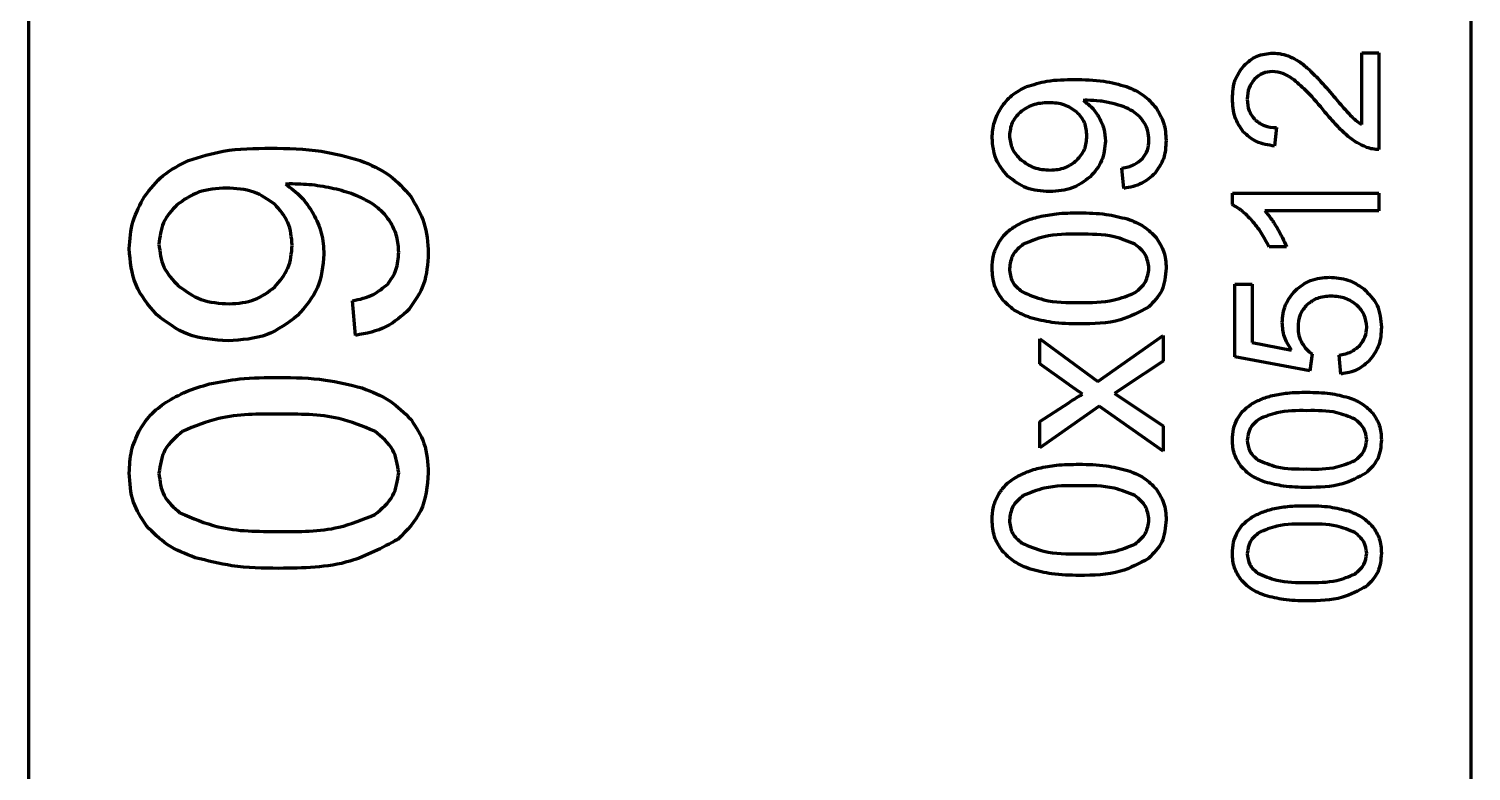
# Model space of a CAD drawing. Header units: millimetres. Extents: x 0 to 1189, y 0 to 841.
# Drawn here: x 372.85 to 402.85, y 281.02 to 296.45 of the extents above; entities that cross this region are included whole.
import ezdxf

# ---------------------------------------------------------------- set-up
doc = ezdxf.new("R2010")
doc.units = ezdxf.units.MM
doc.header["$LTSCALE"] = 0.75
doc.layers.add('Visible', color=7, linetype='Continuous', lineweight=70)

msp = doc.modelspace()

# ---------------------------------------------------------------- linework, layer by layer
at = {"layer": 'Visible', "extrusion": (-1e-16, -1, 0)}
for p, q in [((372.852, 123.899), (372.852, 673.232)), ((402.852, 123.899), (402.852, 673.232)), ((400.576, 294.464), (400.576, 295.953)), ((400.576, 295.953), (400.935, 295.953)), ((400.935, 295.953), (400.935, 293.946)), ((398.804, 294.399), (398.764, 294.016)), ((395.628, 293.135), (395.589, 293.553)), ((397.886, 292.798), (397.886, 293.039)), ((397.886, 293.039), (400.935, 293.039)), ((400.935, 293.039), (400.935, 292.666)), ((400.935, 292.666), (398.559, 292.666)), ((399.009, 291.92), (398.648, 291.92)), ((397.94, 289.636), (397.94, 291.146)), ((397.94, 291.146), (398.296, 291.146)), ((398.296, 291.146), (398.296, 289.934)), ((379.648, 290.078), (379.581, 290.797)), ((393.88, 289.487), (393.88, 290.007)), ((393.88, 290.007), (395.089, 289.119)), ((395.089, 289.119), (396.447, 290.074)), ((396.447, 290.074), (396.447, 289.54)), ((398.296, 289.934), (399.112, 289.77)), ((396.447, 289.54), (395.65, 289.013)), ((399.499, 289.342), (397.94, 289.636)), ((399.545, 289.692), (399.499, 289.342)), ((400.139, 289.275), (400.106, 289.667)), ((394.487, 289.054), (393.88, 289.487)), ((395.65, 289.013), (395.434, 288.873)), ((393.88, 288.285), (394.482, 288.679)), ((395.113, 288.609), (393.88, 287.741)), ((396.447, 287.671), (395.113, 288.609)), ((395.434, 288.873), (396.447, 288.198)), ((393.88, 287.741), (393.88, 288.285)), ((396.447, 288.198), (396.447, 287.671))]:
    msp.add_line(p, q, dxfattribs=at)
at = {"layer": 'Visible'}
for points, knots in [([(398.128, 295.694), (398.214, 295.768), (398.387, 295.917), (398.615, 295.938), (398.729, 295.948)], [0, 0, 0, 0, 0.03318338, 0.06672385, 0.06672385, 0.06672385, 0.06672385]), ([(398.729, 295.948), (398.79, 295.945), (398.913, 295.939), (399.029, 295.896), (399.087, 295.874)], [0, 0, 0, 0, 0.01816613, 0.03678527, 0.03678527, 0.03678527, 0.03678527]), ([(399.087, 295.874), (399.149, 295.843), (399.283, 295.776), (399.397, 295.679), (399.458, 295.626)], [0, 0, 0, 0, 0.02061183, 0.04471862, 0.04471862, 0.04471862, 0.04471862]), ([(397.886, 295.002), (397.893, 295.137), (397.907, 295.392), (398.058, 295.597), (398.128, 295.694)], [0, 0, 0, 0, 0.03960956, 0.07471129, 0.07471129, 0.07471129, 0.07471129]), ([(398.721, 295.565), (398.65, 295.559), (398.508, 295.546), (398.401, 295.453), (398.347, 295.407)], [0, 0, 0, 0, 0.0208066, 0.04151268, 0.04151268, 0.04151268, 0.04151268]), ([(399.169, 295.391), (399.095, 295.442), (398.958, 295.535), (398.795, 295.556), (398.721, 295.565)], [0, 0, 0, 0, 0.02650131, 0.04870379, 0.04870379, 0.04870379, 0.04870379]), ([(399.458, 295.626), (399.536, 295.551), (399.724, 295.368), (399.893, 295.169), (399.992, 295.052)], [0, 0, 0, 0, 0.03260307, 0.07851532, 0.07851532, 0.07851532, 0.07851532]), ([(393.075, 294.816), (393.145, 294.907), (393.289, 295.092), (393.498, 295.197), (393.606, 295.251)], [0, 0, 0, 0, 0.03383398, 0.06940152, 0.06940152, 0.06940152, 0.06940152]), ([(393.606, 295.251), (393.745, 295.295), (394.069, 295.395), (394.409, 295.398), (394.603, 295.4)], [0, 0, 0, 0, 0.0436053, 0.1012922, 0.1012922, 0.1012922, 0.1012922]), ([(394.603, 295.4), (394.808, 295.397), (395.175, 295.392), (395.528, 295.296), (395.685, 295.253)], [0, 0, 0, 0, 0.0611233, 0.1095744, 0.1095744, 0.1095744, 0.1095744]), ([(395.685, 295.253), (395.809, 295.2), (396.046, 295.099), (396.216, 294.906), (396.297, 294.814)], [0, 0, 0, 0, 0.03991162, 0.07623794, 0.07623794, 0.07623794, 0.07623794]), ([(398.347, 295.407), (398.302, 295.348), (398.21, 295.227), (398.2, 295.073), (398.195, 294.994)], [0, 0, 0, 0, 0.0215282, 0.04490679, 0.04490679, 0.04490679, 0.04490679]), ([(399.812, 294.722), (399.695, 294.865), (399.498, 295.105), (399.264, 295.309), (399.169, 295.391)], [0, 0, 0, 0, 0.05516422, 0.09293464, 0.09293464, 0.09293464, 0.09293464]), ([(394.064, 294.917), (393.948, 294.911), (393.73, 294.899), (393.552, 294.775), (393.469, 294.717)], [0, 0, 0, 0, 0.03397138, 0.06385241, 0.06385241, 0.06385241, 0.06385241]), ([(394.65, 294.722), (394.569, 294.779), (394.393, 294.901), (394.179, 294.911), (394.064, 294.917)], [0, 0, 0, 0, 0.02915013, 0.06289463, 0.06289463, 0.06289463, 0.06289463]), ([(394.866, 294.967), (394.854, 294.967), (394.825, 294.967), (394.796, 294.966), (394.779, 294.965)], [0, 0, 0, 0, 0.003626791, 0.008706789, 0.008706789, 0.008706789, 0.008706789]), ([(394.779, 294.965), (394.846, 294.917), (394.98, 294.819), (395.071, 294.679), (395.117, 294.608)], [0, 0, 0, 0, 0.02434927, 0.0494621, 0.0494621, 0.0494621, 0.0494621]), ([(395.398, 294.902), (395.311, 294.921), (395.135, 294.959), (394.956, 294.965), (394.866, 294.967)], [0, 0, 0, 0, 0.02680179, 0.05368579, 0.05368579, 0.05368579, 0.05368579]), ([(395.813, 294.74), (395.754, 294.772), (395.622, 294.842), (395.478, 294.881), (395.398, 294.902)], [0, 0, 0, 0, 0.02010969, 0.04464457, 0.04464457, 0.04464457, 0.04464457]), ([(398.111, 294.312), (398.045, 294.409), (397.905, 294.617), (397.893, 294.868), (397.886, 295.002)], [0, 0, 0, 0, 0.0344819, 0.07377026, 0.07377026, 0.07377026, 0.07377026]), ([(398.195, 294.994), (398.2, 294.91), (398.21, 294.749), (398.309, 294.623), (398.356, 294.563)], [0, 0, 0, 0, 0.02456604, 0.04697127, 0.04697127, 0.04697127, 0.04697127]), ([(399.992, 295.052), (400.07, 294.959), (400.193, 294.811), (400.325, 294.672), (400.374, 294.621)], [0, 0, 0, 0, 0.03629636, 0.05759698, 0.05759698, 0.05759698, 0.05759698]), ([(392.889, 294.184), (392.896, 294.297), (392.912, 294.521), (393.021, 294.718), (393.075, 294.816)], [0, 0, 0, 0, 0.0334154, 0.06662124, 0.06662124, 0.06662124, 0.06662124]), ([(393.469, 294.717), (393.405, 294.648), (393.279, 294.512), (393.259, 294.328), (393.249, 294.237)], [0, 0, 0, 0, 0.02747506, 0.05406849, 0.05406849, 0.05406849, 0.05406849]), ([(394.861, 294.225), (394.853, 294.321), (394.837, 294.51), (394.712, 294.652), (394.65, 294.722)], [0, 0, 0, 0, 0.02803281, 0.05527872, 0.05527872, 0.05527872, 0.05527872]), ([(395.117, 294.608), (395.154, 294.531), (395.23, 294.377), (395.241, 294.205), (395.246, 294.119)], [0, 0, 0, 0, 0.02546081, 0.05107979, 0.05107979, 0.05107979, 0.05107979]), ([(396.058, 294.492), (396.025, 294.541), (395.958, 294.638), (395.861, 294.706), (395.813, 294.74)], [0, 0, 0, 0, 0.01743952, 0.03511366, 0.03511366, 0.03511366, 0.03511366]), ([(396.297, 294.814), (396.359, 294.711), (396.484, 294.501), (396.5, 294.256), (396.508, 294.131)], [0, 0, 0, 0, 0.03535347, 0.07238429, 0.07238429, 0.07238429, 0.07238429]), ([(400.272, 294.235), (400.199, 294.302), (400.035, 294.454), (399.892, 294.627), (399.812, 294.722)], [0, 0, 0, 0, 0.02975276, 0.06709219, 0.06709219, 0.06709219, 0.06709219]), ([(400.374, 294.621), (400.407, 294.591), (400.471, 294.533), (400.542, 294.486), (400.576, 294.464)], [0, 0, 0, 0, 0.01330724, 0.0256381, 0.0256381, 0.0256381, 0.0256381]), ([(396.15, 294.141), (396.147, 294.204), (396.14, 294.328), (396.085, 294.439), (396.058, 294.492)], [0, 0, 0, 0, 0.01896599, 0.03670696, 0.03670696, 0.03670696, 0.03670696]), ([(398.764, 294.016), (398.633, 294.035), (398.385, 294.071), (398.198, 294.235), (398.111, 294.312)], [0, 0, 0, 0, 0.03891672, 0.0731225, 0.0731225, 0.0731225, 0.0731225]), ([(398.356, 294.563), (398.418, 294.516), (398.549, 294.415), (398.715, 294.405), (398.804, 294.399)], [0, 0, 0, 0, 0.02278253, 0.04859981, 0.04859981, 0.04859981, 0.04859981]), ([(393.218, 293.388), (393.122, 293.501), (392.927, 293.731), (392.902, 294.032), (392.889, 294.184)], [0, 0, 0, 0, 0.04347835, 0.08808979, 0.08808979, 0.08808979, 0.08808979]), ([(393.249, 294.237), (393.26, 294.143), (393.282, 293.948), (393.417, 293.805), (393.486, 293.732)], [0, 0, 0, 0, 0.02777548, 0.05714885, 0.05714885, 0.05714885, 0.05714885]), ([(394.65, 293.721), (394.712, 293.793), (394.836, 293.939), (394.853, 294.129), (394.861, 294.225)], [0, 0, 0, 0, 0.02778911, 0.05588127, 0.05588127, 0.05588127, 0.05588127]), ([(395.246, 294.119), (395.233, 293.978), (395.206, 293.695), (395.02, 293.481), (394.927, 293.374)], [0, 0, 0, 0, 0.04139042, 0.08284286, 0.08284286, 0.08284286, 0.08284286]), ([(396.017, 293.756), (396.056, 293.811), (396.137, 293.926), (396.146, 294.067), (396.15, 294.141)], [0, 0, 0, 0, 0.01979872, 0.04139072, 0.04139072, 0.04139072, 0.04139072]), ([(396.508, 294.131), (396.5, 294.001), (396.485, 293.753), (396.344, 293.549), (396.277, 293.452)], [0, 0, 0, 0, 0.03821209, 0.07298797, 0.07298797, 0.07298797, 0.07298797]), ([(400.676, 293.989), (400.606, 294.02), (400.461, 294.084), (400.337, 294.183), (400.272, 294.235)], [0, 0, 0, 0, 0.02265839, 0.0474364, 0.0474364, 0.0474364, 0.0474364]), ([(375.26, 292.968), (375.38, 293.123), (375.627, 293.442), (375.988, 293.623), (376.172, 293.716)], [0, 0, 0, 0, 0.0581503, 0.1192802, 0.1192802, 0.1192802, 0.1192802]), ([(376.172, 293.716), (376.412, 293.79), (376.969, 293.963), (377.553, 293.968), (377.886, 293.972)], [0, 0, 0, 0, 0.0749443, 0.1740907, 0.1740907, 0.1740907, 0.1740907]), ([(377.886, 293.972), (378.238, 293.967), (378.869, 293.958), (379.477, 293.792), (379.745, 293.718)], [0, 0, 0, 0, 0.1050525, 0.1883252, 0.1883252, 0.1883252, 0.1883252]), ([(379.745, 293.718), (379.959, 293.628), (380.367, 293.455), (380.659, 293.122), (380.799, 292.964)], [0, 0, 0, 0, 0.068596, 0.1310299, 0.1310299, 0.1310299, 0.1310299]), ([(393.486, 293.732), (393.573, 293.669), (393.757, 293.538), (393.982, 293.524), (394.1, 293.517)], [0, 0, 0, 0, 0.03162406, 0.06625223, 0.06625223, 0.06625223, 0.06625223]), ([(394.1, 293.517), (394.206, 293.524), (394.41, 293.538), (394.572, 293.662), (394.65, 293.721)], [0, 0, 0, 0, 0.03109448, 0.05984338, 0.05984338, 0.05984338, 0.05984338]), ([(395.589, 293.553), (395.678, 293.572), (395.837, 293.605), (395.962, 293.71), (396.017, 293.756)], [0, 0, 0, 0, 0.02659439, 0.04801645, 0.04801645, 0.04801645, 0.04801645]), ([(400.935, 293.946), (400.89, 293.946), (400.802, 293.948), (400.718, 293.976), (400.676, 293.989)], [0, 0, 0, 0, 0.01323248, 0.0263837, 0.0263837, 0.0263837, 0.0263837]), ([(396.277, 293.452), (396.189, 293.372), (396.003, 293.205), (395.757, 293.159), (395.628, 293.135)], [0, 0, 0, 0, 0.0348733, 0.07348906, 0.07348906, 0.07348906, 0.07348906]), ([(376.96, 293.141), (376.761, 293.13), (376.387, 293.111), (376.081, 292.898), (375.937, 292.798)], [0, 0, 0, 0, 0.0583865, 0.109743, 0.109743, 0.109743, 0.109743]), ([(377.967, 292.806), (377.827, 292.904), (377.526, 293.114), (377.157, 293.131), (376.96, 293.141)], [0, 0, 0, 0, 0.0501003, 0.1080969, 0.1080969, 0.1080969, 0.1080969]), ([(378.339, 293.228), (378.318, 293.228), (378.268, 293.227), (378.218, 293.225), (378.189, 293.224)], [0, 0, 0, 0, 0.00623334, 0.01496436, 0.01496436, 0.01496436, 0.01496436]), ([(378.189, 293.224), (378.303, 293.141), (378.535, 292.973), (378.69, 292.733), (378.769, 292.611)], [0, 0, 0, 0, 0.04184896, 0.08501038, 0.08501038, 0.08501038, 0.08501038]), ([(379.253, 293.116), (379.103, 293.148), (378.801, 293.214), (378.493, 293.223), (378.339, 293.228)], [0, 0, 0, 0, 0.0460642, 0.09226963, 0.09226963, 0.09226963, 0.09226963]), ([(379.966, 292.837), (379.864, 292.892), (379.638, 293.013), (379.389, 293.079), (379.253, 293.116)], [0, 0, 0, 0, 0.03456246, 0.07673055, 0.07673055, 0.07673055, 0.07673055]), ([(394.085, 293.07), (393.917, 293.08), (393.596, 293.101), (393.34, 293.295), (393.218, 293.388)], [0, 0, 0, 0, 0.04929736, 0.09427351, 0.09427351, 0.09427351, 0.09427351]), ([(394.927, 293.374), (394.808, 293.285), (394.559, 293.099), (394.248, 293.08), (394.085, 293.07)], [0, 0, 0, 0, 0.04347446, 0.09122713, 0.09122713, 0.09122713, 0.09122713]), ([(374.94, 291.882), (374.953, 292.075), (374.98, 292.461), (375.167, 292.8), (375.26, 292.968)], [0, 0, 0, 0, 0.057431, 0.1145018, 0.1145018, 0.1145018, 0.1145018]), ([(378.331, 291.952), (378.316, 292.117), (378.288, 292.441), (378.073, 292.686), (377.967, 292.806)], [0, 0, 0, 0, 0.04817984, 0.09500733, 0.09500733, 0.09500733, 0.09500733]), ([(380.387, 292.411), (380.33, 292.494), (380.215, 292.661), (380.049, 292.778), (379.966, 292.837)], [0, 0, 0, 0, 0.02997316, 0.06034974, 0.06034974, 0.06034974, 0.06034974]), ([(380.799, 292.964), (380.904, 292.787), (381.12, 292.426), (381.147, 292.005), (381.16, 291.79)], [0, 0, 0, 0, 0.0607619, 0.1244067, 0.1244067, 0.1244067, 0.1244067]), ([(375.937, 292.798), (375.827, 292.679), (375.61, 292.446), (375.576, 292.129), (375.559, 291.973)], [0, 0, 0, 0, 0.04722131, 0.09292741, 0.09292741, 0.09292741, 0.09292741]), ([(378.769, 292.611), (378.834, 292.478), (378.964, 292.213), (378.982, 291.918), (378.991, 291.769)], [0, 0, 0, 0, 0.04375936, 0.08779071, 0.08779071, 0.08779071, 0.08779071]), ([(393.335, 292.327), (393.413, 292.372), (393.58, 292.467), (393.764, 292.52), (393.862, 292.547)], [0, 0, 0, 0, 0.02705955, 0.05729505, 0.05729505, 0.05729505, 0.05729505]), ([(393.862, 292.547), (393.983, 292.571), (394.26, 292.623), (394.541, 292.626), (394.7, 292.627)], [0, 0, 0, 0, 0.03696178, 0.08429648, 0.08429648, 0.08429648, 0.08429648]), ([(394.7, 292.627), (394.888, 292.625), (395.229, 292.62), (395.559, 292.536), (395.706, 292.499)], [0, 0, 0, 0, 0.0564493, 0.10181, 0.10181, 0.10181, 0.10181]), ([(398.292, 292.467), (398.226, 292.537), (398.106, 292.667), (397.955, 292.757), (397.886, 292.798)], [0, 0, 0, 0, 0.0287072, 0.05263205, 0.05263205, 0.05263205, 0.05263205]), ([(398.559, 292.666), (398.603, 292.615), (398.699, 292.505), (398.775, 292.38), (398.816, 292.313)], [0, 0, 0, 0, 0.02017344, 0.04373331, 0.04373331, 0.04373331, 0.04373331]), ([(380.545, 291.807), (380.54, 291.917), (380.529, 292.129), (380.433, 292.32), (380.387, 292.411)], [0, 0, 0, 0, 0.03259673, 0.06308818, 0.06308818, 0.06308818, 0.06308818]), ([(393.004, 291.972), (393.047, 292.041), (393.134, 292.181), (393.267, 292.278), (393.335, 292.327)], [0, 0, 0, 0, 0.02413348, 0.04898112, 0.04898112, 0.04898112, 0.04898112]), ([(395.706, 292.499), (395.825, 292.454), (396.049, 292.367), (396.219, 292.197), (396.299, 292.116)], [0, 0, 0, 0, 0.03753988, 0.07125827, 0.07125827, 0.07125827, 0.07125827]), ([(398.648, 291.92), (398.597, 292.02), (398.498, 292.215), (398.36, 292.384), (398.292, 292.467)], [0, 0, 0, 0, 0.03351356, 0.06543015, 0.06543015, 0.06543015, 0.06543015]), ([(398.816, 292.313), (398.855, 292.244), (398.928, 292.118), (398.983, 291.983), (399.009, 291.92)], [0, 0, 0, 0, 0.02358501, 0.04376026, 0.04376026, 0.04376026, 0.04376026]), ([(375.559, 291.973), (375.578, 291.811), (375.617, 291.476), (375.848, 291.231), (375.966, 291.105)], [0, 0, 0, 0, 0.04773762, 0.09822153, 0.09822153, 0.09822153, 0.09822153]), ([(377.967, 291.086), (378.073, 291.21), (378.286, 291.46), (378.316, 291.788), (378.331, 291.952)], [0, 0, 0, 0, 0.04776105, 0.09604298, 0.09604298, 0.09604298, 0.09604298]), ([(392.889, 291.472), (392.893, 291.562), (392.9, 291.736), (392.97, 291.896), (393.004, 291.972)], [0, 0, 0, 0, 0.02692746, 0.05173875, 0.05173875, 0.05173875, 0.05173875]), ([(393.537, 291.976), (393.453, 291.906), (393.292, 291.772), (393.263, 291.566), (393.249, 291.467)], [0, 0, 0, 0, 0.03148982, 0.06035275, 0.06035275, 0.06035275, 0.06035275]), ([(394.7, 292.18), (394.453, 292.183), (394.05, 292.187), (393.68, 292.035), (393.537, 291.976)], [0, 0, 0, 0, 0.0730065, 0.1190832, 0.1190832, 0.1190832, 0.1190832]), ([(395.86, 291.976), (395.716, 292.035), (395.347, 292.186), (394.945, 292.182), (394.7, 292.18)], [0, 0, 0, 0, 0.0461337, 0.1188387, 0.1188387, 0.1188387, 0.1188387]), ([(396.15, 291.472), (396.136, 291.569), (396.106, 291.774), (395.944, 291.906), (395.86, 291.976)], [0, 0, 0, 0, 0.02852723, 0.06005392, 0.06005392, 0.06005392, 0.06005392]), ([(396.299, 292.116), (396.36, 292.023), (396.487, 291.827), (396.501, 291.594), (396.508, 291.472)], [0, 0, 0, 0, 0.03284543, 0.06879529, 0.06879529, 0.06879529, 0.06879529]), ([(375.505, 290.513), (375.34, 290.708), (375.007, 291.104), (374.962, 291.62), (374.94, 291.882)], [0, 0, 0, 0, 0.0747261, 0.1513997, 0.1513997, 0.1513997, 0.1513997]), ([(378.991, 291.769), (378.968, 291.527), (378.922, 291.042), (378.603, 290.674), (378.443, 290.49)], [0, 0, 0, 0, 0.0711375, 0.1423818, 0.1423818, 0.1423818, 0.1423818]), ([(380.317, 291.146), (380.383, 291.241), (380.523, 291.439), (380.537, 291.681), (380.545, 291.807)], [0, 0, 0, 0, 0.03402801, 0.07113812, 0.07113812, 0.07113812, 0.07113812]), ([(381.16, 291.79), (381.147, 291.567), (381.122, 291.14), (380.879, 290.79), (380.763, 290.623)], [0, 0, 0, 0, 0.065675, 0.1254442, 0.1254442, 0.1254442, 0.1254442]), ([(393.097, 290.83), (393.036, 290.923), (392.909, 291.118), (392.896, 291.35), (392.889, 291.472)], [0, 0, 0, 0, 0.03274909, 0.06851516, 0.06851516, 0.06851516, 0.06851516]), ([(393.249, 291.467), (393.26, 291.372), (393.282, 291.179), (393.429, 291.052), (393.503, 290.988)], [0, 0, 0, 0, 0.02769224, 0.05597181, 0.05597181, 0.05597181, 0.05597181]), ([(395.861, 290.968), (395.945, 291.037), (396.106, 291.169), (396.136, 291.374), (396.15, 291.472)], [0, 0, 0, 0, 0.03146419, 0.05998375, 0.05998375, 0.05998375, 0.05998375]), ([(396.508, 291.472), (396.494, 291.311), (396.467, 290.999), (396.248, 290.775), (396.14, 290.667)], [0, 0, 0, 0, 0.04666469, 0.09101807, 0.09101807, 0.09101807, 0.09101807]), ([(375.966, 291.105), (376.117, 290.997), (376.432, 290.771), (376.819, 290.747), (377.022, 290.735)], [0, 0, 0, 0, 0.0543522, 0.1138676, 0.1138676, 0.1138676, 0.1138676]), ([(377.022, 290.735), (377.204, 290.747), (377.555, 290.771), (377.833, 290.984), (377.967, 291.086)], [0, 0, 0, 0, 0.053442, 0.1028527, 0.1028527, 0.1028527, 0.1028527]), ([(379.581, 290.797), (379.733, 290.829), (380.008, 290.887), (380.221, 291.066), (380.317, 291.146)], [0, 0, 0, 0, 0.04570767, 0.08252572, 0.08252572, 0.08252572, 0.08252572]), ([(398.922, 290.344), (398.933, 290.471), (398.955, 290.724), (399.117, 290.918), (399.197, 291.015)], [0, 0, 0, 0, 0.03729943, 0.07409203, 0.07409203, 0.07409203, 0.07409203]), ([(399.197, 291.015), (399.297, 291.095), (399.505, 291.259), (399.769, 291.279), (399.905, 291.289)], [0, 0, 0, 0, 0.03756898, 0.07750877, 0.07750877, 0.07750877, 0.07750877]), ([(399.905, 291.289), (400.037, 291.279), (400.296, 291.261), (400.512, 291.118), (400.618, 291.048)], [0, 0, 0, 0, 0.03888533, 0.07633209, 0.07633209, 0.07633209, 0.07633209]), ([(400.618, 291.048), (400.725, 290.94), (400.945, 290.72), (400.972, 290.409), (400.986, 290.251)], [0, 0, 0, 0, 0.04423981, 0.09037125, 0.09037125, 0.09037125, 0.09037125]), ([(393.688, 290.445), (393.57, 290.491), (393.345, 290.578), (393.176, 290.749), (393.097, 290.83)], [0, 0, 0, 0, 0.03755124, 0.07122186, 0.07122186, 0.07122186, 0.07122186]), ([(393.503, 290.988), (393.655, 290.923), (394.035, 290.761), (394.45, 290.762), (394.7, 290.763)], [0, 0, 0, 0, 0.0491003, 0.1228677, 0.1228677, 0.1228677, 0.1228677]), ([(394.7, 290.763), (394.946, 290.761), (395.348, 290.757), (395.718, 290.909), (395.861, 290.968)], [0, 0, 0, 0, 0.0728558, 0.1189609, 0.1189609, 0.1189609, 0.1189609]), ([(399.435, 290.714), (399.381, 290.648), (399.27, 290.512), (399.257, 290.336), (399.251, 290.245)], [0, 0, 0, 0, 0.0248794, 0.05150633, 0.05150633, 0.05150633, 0.05150633]), ([(399.938, 290.893), (399.84, 290.887), (399.654, 290.877), (399.505, 290.766), (399.435, 290.714)], [0, 0, 0, 0, 0.02887864, 0.05448512, 0.05448512, 0.05448512, 0.05448512]), ([(400.477, 290.707), (400.401, 290.761), (400.24, 290.876), (400.043, 290.887), (399.938, 290.893)], [0, 0, 0, 0, 0.02743877, 0.05803359, 0.05803359, 0.05803359, 0.05803359]), ([(400.68, 290.251), (400.671, 290.337), (400.654, 290.512), (400.536, 290.641), (400.477, 290.707)], [0, 0, 0, 0, 0.02536575, 0.05106916, 0.05106916, 0.05106916, 0.05106916]), ([(376.997, 289.966), (376.708, 289.984), (376.155, 290.019), (375.715, 290.353), (375.505, 290.513)], [0, 0, 0, 0, 0.0847273, 0.1620277, 0.1620277, 0.1620277, 0.1620277]), ([(378.443, 290.49), (378.239, 290.337), (377.811, 290.017), (377.277, 289.984), (376.997, 289.966)], [0, 0, 0, 0, 0.0747195, 0.1567919, 0.1567919, 0.1567919, 0.1567919]), ([(380.763, 290.623), (380.612, 290.486), (380.293, 290.198), (379.87, 290.12), (379.648, 290.078)], [0, 0, 0, 0, 0.0599367, 0.1263055, 0.1263055, 0.1263055, 0.1263055]), ([(394.7, 290.316), (394.509, 290.319), (394.167, 290.323), (393.835, 290.408), (393.688, 290.445)], [0, 0, 0, 0, 0.0568131, 0.1023112, 0.1023112, 0.1023112, 0.1023112]), ([(396.14, 290.667), (395.95, 290.565), (395.503, 290.326), (394.993, 290.32), (394.7, 290.316)], [0, 0, 0, 0, 0.063809, 0.1501974, 0.1501974, 0.1501974, 0.1501974]), ([(399.112, 289.77), (399.057, 289.861), (398.948, 290.038), (398.93, 290.244), (398.922, 290.344)], [0, 0, 0, 0, 0.03144619, 0.06118781, 0.06118781, 0.06118781, 0.06118781]), ([(399.251, 290.245), (399.254, 290.187), (399.26, 290.073), (399.309, 289.97), (399.333, 289.92)], [0, 0, 0, 0, 0.01725984, 0.03381656, 0.03381656, 0.03381656, 0.03381656]), ([(400.536, 289.869), (400.578, 289.925), (400.663, 290.038), (400.674, 290.179), (400.68, 290.251)], [0, 0, 0, 0, 0.02054048, 0.04158721, 0.04158721, 0.04158721, 0.04158721]), ([(400.986, 290.251), (400.979, 290.121), (400.964, 289.874), (400.822, 289.671), (400.754, 289.575)], [0, 0, 0, 0, 0.03806051, 0.07274416, 0.07274416, 0.07274416, 0.07274416]), ([(399.333, 289.92), (399.362, 289.874), (399.418, 289.785), (399.503, 289.722), (399.545, 289.692)], [0, 0, 0, 0, 0.01599589, 0.03138272, 0.03138272, 0.03138272, 0.03138272]), ([(400.106, 289.667), (400.193, 289.684), (400.354, 289.715), (400.479, 289.82), (400.536, 289.869)], [0, 0, 0, 0, 0.02605543, 0.04819359, 0.04819359, 0.04819359, 0.04819359]), ([(400.754, 289.575), (400.669, 289.497), (400.494, 289.336), (400.26, 289.296), (400.139, 289.275)], [0, 0, 0, 0, 0.03393073, 0.06970834, 0.06970834, 0.06970834, 0.06970834]), ([(376.613, 289.069), (376.821, 289.109), (377.296, 289.199), (377.78, 289.204), (378.052, 289.206)], [0, 0, 0, 0, 0.0635261, 0.1448801, 0.1448801, 0.1448801, 0.1448801]), ([(378.052, 289.206), (378.377, 289.201), (378.963, 289.193), (379.53, 289.05), (379.783, 288.986)], [0, 0, 0, 0, 0.0970192, 0.1749807, 0.1749807, 0.1749807, 0.1749807]), ([(375.707, 288.691), (375.842, 288.768), (376.128, 288.931), (376.445, 289.021), (376.613, 289.069)], [0, 0, 0, 0, 0.04650728, 0.09847296, 0.09847296, 0.09847296, 0.09847296]), ([(379.783, 288.986), (379.986, 288.907), (380.372, 288.759), (380.663, 288.466), (380.801, 288.327)], [0, 0, 0, 0, 0.0645197, 0.1224714, 0.1224714, 0.1224714, 0.1224714]), ([(394.77, 288.858), (394.719, 288.892), (394.624, 288.956), (394.531, 289.023), (394.487, 289.054)], [0, 0, 0, 0, 0.01818785, 0.03440349, 0.03440349, 0.03440349, 0.03440349]), ([(375.138, 288.08), (375.211, 288.198), (375.362, 288.439), (375.591, 288.606), (375.707, 288.691)], [0, 0, 0, 0, 0.04147817, 0.08418369, 0.08418369, 0.08418369, 0.08418369]), ([(394.482, 288.679), (394.534, 288.713), (394.629, 288.774), (394.726, 288.832), (394.77, 288.858)], [0, 0, 0, 0, 0.01869445, 0.03387931, 0.03387931, 0.03387931, 0.03387931]), ([(397.984, 288.335), (398.021, 288.394), (398.096, 288.514), (398.21, 288.597), (398.268, 288.64)], [0, 0, 0, 0, 0.02067518, 0.04196217, 0.04196217, 0.04196217, 0.04196217]), ([(398.268, 288.64), (398.336, 288.678), (398.478, 288.759), (398.636, 288.804), (398.72, 288.828)], [0, 0, 0, 0, 0.02318198, 0.04908476, 0.04908476, 0.04908476, 0.04908476]), ([(398.72, 288.828), (398.824, 288.848), (399.06, 288.893), (399.302, 288.895), (399.437, 288.896)], [0, 0, 0, 0, 0.03166517, 0.07221685, 0.07221685, 0.07221685, 0.07221685]), ([(399.437, 288.896), (399.599, 288.894), (399.891, 288.89), (400.174, 288.819), (400.3, 288.787)], [0, 0, 0, 0, 0.04836014, 0.08722076, 0.08722076, 0.08722076, 0.08722076]), ([(400.3, 288.787), (400.401, 288.748), (400.594, 288.674), (400.739, 288.528), (400.807, 288.458)], [0, 0, 0, 0, 0.03216044, 0.06104703, 0.06104703, 0.06104703, 0.06104703]), ([(378.052, 288.437), (377.628, 288.442), (376.936, 288.449), (376.3, 288.187), (376.054, 288.086)], [0, 0, 0, 0, 0.1254761, 0.2046679, 0.2046679, 0.2046679, 0.2046679]), ([(380.047, 288.086), (379.8, 288.187), (379.165, 288.448), (378.475, 288.441), (378.052, 288.437)], [0, 0, 0, 0, 0.0792898, 0.2042478, 0.2042478, 0.2042478, 0.2042478]), ([(380.801, 288.327), (380.906, 288.167), (381.125, 287.831), (381.148, 287.429), (381.16, 287.22)], [0, 0, 0, 0, 0.0564514, 0.1182383, 0.1182383, 0.1182383, 0.1182383]), ([(397.886, 287.906), (397.889, 287.984), (397.896, 288.133), (397.956, 288.27), (397.984, 288.335)], [0, 0, 0, 0, 0.02306877, 0.04432462, 0.04432462, 0.04432462, 0.04432462]), ([(398.441, 288.338), (398.369, 288.278), (398.232, 288.164), (398.207, 287.987), (398.195, 287.902)], [0, 0, 0, 0, 0.02697733, 0.05170427, 0.05170427, 0.05170427, 0.05170427]), ([(399.437, 288.513), (399.226, 288.515), (398.881, 288.519), (398.564, 288.389), (398.441, 288.338)], [0, 0, 0, 0, 0.0625447, 0.1020186, 0.1020186, 0.1020186, 0.1020186]), ([(400.431, 288.338), (400.309, 288.389), (399.992, 288.519), (399.648, 288.515), (399.437, 288.513)], [0, 0, 0, 0, 0.0395227, 0.1018092, 0.1018092, 0.1018092, 0.1018092]), ([(400.68, 287.906), (400.668, 287.99), (400.642, 288.166), (400.504, 288.279), (400.431, 288.338)], [0, 0, 0, 0, 0.02443928, 0.05144826, 0.05144826, 0.05144826, 0.05144826]), ([(400.807, 288.458), (400.86, 288.378), (400.969, 288.211), (400.98, 288.011), (400.986, 287.906)], [0, 0, 0, 0, 0.02813869, 0.05893699, 0.05893699, 0.05893699, 0.05893699]), ([(374.94, 287.22), (374.947, 287.375), (374.96, 287.675), (375.08, 287.948), (375.138, 288.08)], [0, 0, 0, 0, 0.04628015, 0.08892326, 0.08892326, 0.08892326, 0.08892326]), ([(376.054, 288.086), (375.91, 287.966), (375.633, 287.736), (375.583, 287.381), (375.559, 287.211)], [0, 0, 0, 0, 0.0541214, 0.1037281, 0.1037281, 0.1037281, 0.1037281]), ([(380.545, 287.22), (380.521, 287.387), (380.469, 287.74), (380.192, 287.967), (380.047, 288.086)], [0, 0, 0, 0, 0.0490296, 0.1032145, 0.1032145, 0.1032145, 0.1032145]), ([(398.064, 287.357), (398.012, 287.436), (397.904, 287.603), (397.892, 287.802), (397.886, 287.906)], [0, 0, 0, 0, 0.02805617, 0.058697, 0.058697, 0.058697, 0.058697]), ([(398.195, 287.902), (398.204, 287.821), (398.223, 287.656), (398.349, 287.547), (398.412, 287.492)], [0, 0, 0, 0, 0.02372396, 0.04795108, 0.04795108, 0.04795108, 0.04795108]), ([(400.432, 287.475), (400.505, 287.534), (400.642, 287.647), (400.668, 287.823), (400.68, 287.906)], [0, 0, 0, 0, 0.02695542, 0.05138813, 0.05138813, 0.05138813, 0.05138813]), ([(400.986, 287.906), (400.975, 287.769), (400.952, 287.501), (400.763, 287.31), (400.672, 287.217)], [0, 0, 0, 0, 0.03997765, 0.07797524, 0.07797524, 0.07797524, 0.07797524]), ([(398.412, 287.492), (398.542, 287.437), (398.868, 287.297), (399.224, 287.299), (399.437, 287.3)], [0, 0, 0, 0, 0.0420643, 0.1052609, 0.1052609, 0.1052609, 0.1052609]), ([(399.437, 287.3), (399.648, 287.297), (399.993, 287.294), (400.31, 287.424), (400.432, 287.475)], [0, 0, 0, 0, 0.0624156, 0.1019139, 0.1019139, 0.1019139, 0.1019139]), ([(375.298, 286.117), (375.193, 286.277), (374.975, 286.612), (374.952, 287.011), (374.94, 287.22)], [0, 0, 0, 0, 0.0562858, 0.1177568, 0.1177568, 0.1177568, 0.1177568]), ([(375.559, 287.211), (375.578, 287.048), (375.616, 286.717), (375.868, 286.499), (375.996, 286.389)], [0, 0, 0, 0, 0.04759457, 0.09619859, 0.09619859, 0.09619859, 0.09619859]), ([(380.049, 286.353), (380.193, 286.473), (380.469, 286.7), (380.521, 287.052), (380.545, 287.22)], [0, 0, 0, 0, 0.0540774, 0.1030939, 0.1030939, 0.1030939, 0.1030939]), ([(381.16, 287.22), (381.137, 286.944), (381.091, 286.407), (380.713, 286.023), (380.529, 285.836)], [0, 0, 0, 0, 0.0802025, 0.1564325, 0.1564325, 0.1564325, 0.1564325]), ([(393.335, 287.098), (393.413, 287.143), (393.58, 287.238), (393.764, 287.291), (393.862, 287.318)], [0, 0, 0, 0, 0.02705958, 0.05729507, 0.05729507, 0.05729507, 0.05729507]), ([(393.862, 287.318), (393.983, 287.342), (394.26, 287.394), (394.541, 287.397), (394.7, 287.398)], [0, 0, 0, 0, 0.03696178, 0.08429648, 0.08429648, 0.08429648, 0.08429648]), ([(394.7, 287.398), (394.888, 287.396), (395.229, 287.391), (395.559, 287.307), (395.706, 287.27)], [0, 0, 0, 0, 0.0564493, 0.10181, 0.10181, 0.10181, 0.10181]), ([(395.706, 287.27), (395.825, 287.225), (396.049, 287.138), (396.219, 286.968), (396.299, 286.887)], [0, 0, 0, 0, 0.03753988, 0.07125828, 0.07125828, 0.07125828, 0.07125828]), ([(398.571, 287.027), (398.469, 287.067), (398.277, 287.141), (398.132, 287.287), (398.064, 287.357)], [0, 0, 0, 0, 0.0321702, 0.06101581, 0.06101581, 0.06101581, 0.06101581]), ([(400.672, 287.217), (400.509, 287.13), (400.126, 286.925), (399.689, 286.919), (399.437, 286.916)], [0, 0, 0, 0, 0.0546652, 0.1286742, 0.1286742, 0.1286742, 0.1286742]), ([(393.004, 286.743), (393.047, 286.812), (393.134, 286.952), (393.267, 287.049), (393.335, 287.098)], [0, 0, 0, 0, 0.02413349, 0.04898112, 0.04898112, 0.04898112, 0.04898112]), ([(394.7, 286.951), (394.453, 286.953), (394.05, 286.958), (393.68, 286.805), (393.537, 286.747)], [0, 0, 0, 0, 0.0730065, 0.1190832, 0.1190832, 0.1190832, 0.1190832]), ([(395.86, 286.747), (395.716, 286.805), (395.347, 286.957), (394.945, 286.953), (394.7, 286.951)], [0, 0, 0, 0, 0.0461337, 0.1188387, 0.1188387, 0.1188387, 0.1188387]), ([(396.299, 286.887), (396.36, 286.794), (396.487, 286.598), (396.501, 286.365), (396.508, 286.243)], [0, 0, 0, 0, 0.03284543, 0.06879529, 0.06879529, 0.06879529, 0.06879529]), ([(399.437, 286.916), (399.274, 286.919), (398.981, 286.923), (398.697, 286.995), (398.571, 287.027)], [0, 0, 0, 0, 0.04867179, 0.08765009, 0.08765009, 0.08765009, 0.08765009]), ([(392.889, 286.243), (392.893, 286.333), (392.9, 286.507), (392.97, 286.667), (393.004, 286.743)], [0, 0, 0, 0, 0.02692746, 0.05173875, 0.05173875, 0.05173875, 0.05173875]), ([(393.537, 286.747), (393.453, 286.677), (393.292, 286.543), (393.263, 286.336), (393.249, 286.238)], [0, 0, 0, 0, 0.03148979, 0.06035273, 0.06035273, 0.06035273, 0.06035273]), ([(396.15, 286.243), (396.136, 286.34), (396.106, 286.545), (395.944, 286.677), (395.86, 286.747)], [0, 0, 0, 0, 0.0285272, 0.0600539, 0.0600539, 0.0600539, 0.0600539]), ([(398.72, 286.469), (398.824, 286.489), (399.06, 286.534), (399.302, 286.536), (399.437, 286.537)], [0, 0, 0, 0, 0.03166517, 0.07221684, 0.07221684, 0.07221684, 0.07221684]), ([(399.437, 286.537), (399.599, 286.535), (399.891, 286.531), (400.174, 286.46), (400.3, 286.428)], [0, 0, 0, 0, 0.04836014, 0.08722077, 0.08722077, 0.08722077, 0.08722077]), ([(375.996, 286.389), (376.256, 286.277), (376.909, 285.998), (377.624, 286.001), (378.052, 286.002)], [0, 0, 0, 0, 0.0843887, 0.2111724, 0.2111724, 0.2111724, 0.2111724]), ([(378.052, 286.002), (378.476, 285.998), (379.167, 285.991), (379.802, 286.252), (380.049, 286.353)], [0, 0, 0, 0, 0.1252171, 0.2044578, 0.2044578, 0.2044578, 0.2044578]), ([(393.097, 285.601), (393.036, 285.694), (392.909, 285.889), (392.896, 286.121), (392.889, 286.243)], [0, 0, 0, 0, 0.0327491, 0.06851517, 0.06851517, 0.06851517, 0.06851517]), ([(393.249, 286.238), (393.26, 286.143), (393.282, 285.95), (393.429, 285.823), (393.503, 285.759)], [0, 0, 0, 0, 0.02769224, 0.05597181, 0.05597181, 0.05597181, 0.05597181]), ([(395.861, 285.739), (395.945, 285.808), (396.106, 285.94), (396.136, 286.145), (396.15, 286.243)], [0, 0, 0, 0, 0.0314642, 0.05998375, 0.05998375, 0.05998375, 0.05998375]), ([(396.508, 286.243), (396.494, 286.082), (396.467, 285.769), (396.248, 285.546), (396.14, 285.438)], [0, 0, 0, 0, 0.04666467, 0.09101806, 0.09101806, 0.09101806, 0.09101806]), ([(397.984, 285.976), (398.021, 286.035), (398.096, 286.155), (398.21, 286.238), (398.268, 286.281)], [0, 0, 0, 0, 0.02067519, 0.04196216, 0.04196216, 0.04196216, 0.04196216]), ([(398.268, 286.281), (398.336, 286.319), (398.478, 286.4), (398.636, 286.445), (398.72, 286.469)], [0, 0, 0, 0, 0.02318197, 0.04908476, 0.04908476, 0.04908476, 0.04908476]), ([(400.3, 286.428), (400.401, 286.389), (400.594, 286.315), (400.739, 286.169), (400.807, 286.099)], [0, 0, 0, 0, 0.03216044, 0.06104702, 0.06104702, 0.06104702, 0.06104702]), ([(376.313, 285.456), (376.11, 285.535), (375.725, 285.684), (375.435, 285.978), (375.298, 286.117)], [0, 0, 0, 0, 0.0645393, 0.1224089, 0.1224089, 0.1224089, 0.1224089]), ([(397.886, 285.547), (397.889, 285.625), (397.896, 285.774), (397.956, 285.911), (397.984, 285.976)], [0, 0, 0, 0, 0.02306878, 0.04432463, 0.04432463, 0.04432463, 0.04432463]), ([(398.441, 285.979), (398.369, 285.919), (398.232, 285.805), (398.207, 285.628), (398.195, 285.543)], [0, 0, 0, 0, 0.02697734, 0.05170425, 0.05170425, 0.05170425, 0.05170425]), ([(399.437, 286.154), (399.226, 286.156), (398.881, 286.16), (398.564, 286.03), (398.441, 285.979)], [0, 0, 0, 0, 0.0625447, 0.1020186, 0.1020186, 0.1020186, 0.1020186]), ([(400.431, 285.979), (400.309, 286.03), (399.992, 286.16), (399.648, 286.156), (399.437, 286.154)], [0, 0, 0, 0, 0.0395227, 0.1018092, 0.1018092, 0.1018092, 0.1018092]), ([(400.68, 285.547), (400.668, 285.631), (400.642, 285.807), (400.504, 285.92), (400.431, 285.979)], [0, 0, 0, 0, 0.02443928, 0.05144825, 0.05144825, 0.05144825, 0.05144825]), ([(400.807, 286.099), (400.86, 286.019), (400.969, 285.852), (400.98, 285.652), (400.986, 285.547)], [0, 0, 0, 0, 0.0281387, 0.05893698, 0.05893698, 0.05893698, 0.05893698]), ([(380.529, 285.836), (380.202, 285.661), (379.433, 285.25), (378.557, 285.24), (378.052, 285.234)], [0, 0, 0, 0, 0.1096685, 0.2581438, 0.2581438, 0.2581438, 0.2581438]), ([(393.688, 285.216), (393.57, 285.262), (393.345, 285.349), (393.176, 285.52), (393.097, 285.601)], [0, 0, 0, 0, 0.03755126, 0.07122185, 0.07122185, 0.07122185, 0.07122185]), ([(393.503, 285.759), (393.655, 285.694), (394.035, 285.532), (394.45, 285.533), (394.7, 285.534)], [0, 0, 0, 0, 0.0491004, 0.1228677, 0.1228677, 0.1228677, 0.1228677]), ([(394.7, 285.534), (394.946, 285.532), (395.348, 285.528), (395.718, 285.68), (395.861, 285.739)], [0, 0, 0, 0, 0.0728558, 0.1189609, 0.1189609, 0.1189609, 0.1189609]), ([(378.052, 285.234), (377.725, 285.238), (377.137, 285.246), (376.567, 285.391), (376.313, 285.456)], [0, 0, 0, 0, 0.0976444, 0.175842, 0.175842, 0.175842, 0.175842]), ([(396.14, 285.438), (395.95, 285.336), (395.503, 285.097), (394.993, 285.09), (394.7, 285.087)], [0, 0, 0, 0, 0.063809, 0.1501974, 0.1501974, 0.1501974, 0.1501974]), ([(398.064, 284.998), (398.012, 285.077), (397.904, 285.244), (397.892, 285.443), (397.886, 285.547)], [0, 0, 0, 0, 0.02805618, 0.05869701, 0.05869701, 0.05869701, 0.05869701]), ([(398.195, 285.543), (398.204, 285.462), (398.223, 285.297), (398.349, 285.188), (398.412, 285.133)], [0, 0, 0, 0, 0.02372396, 0.0479511, 0.0479511, 0.0479511, 0.0479511]), ([(400.432, 285.116), (400.505, 285.175), (400.642, 285.288), (400.668, 285.464), (400.68, 285.547)], [0, 0, 0, 0, 0.02695542, 0.05138814, 0.05138814, 0.05138814, 0.05138814]), ([(400.986, 285.547), (400.975, 285.41), (400.952, 285.142), (400.763, 284.951), (400.672, 284.858)], [0, 0, 0, 0, 0.03997766, 0.07797524, 0.07797524, 0.07797524, 0.07797524]), ([(394.7, 285.087), (394.509, 285.09), (394.167, 285.094), (393.835, 285.179), (393.688, 285.216)], [0, 0, 0, 0, 0.0568131, 0.1023112, 0.1023112, 0.1023112, 0.1023112]), ([(398.412, 285.133), (398.542, 285.078), (398.868, 284.938), (399.224, 284.94), (399.437, 284.941)], [0, 0, 0, 0, 0.0420643, 0.1052609, 0.1052609, 0.1052609, 0.1052609]), ([(399.437, 284.941), (399.648, 284.939), (399.993, 284.935), (400.31, 285.065), (400.432, 285.116)], [0, 0, 0, 0, 0.0624156, 0.1019139, 0.1019139, 0.1019139, 0.1019139]), ([(398.571, 284.668), (398.469, 284.708), (398.277, 284.782), (398.132, 284.928), (398.064, 284.998)], [0, 0, 0, 0, 0.0321702, 0.06101582, 0.06101582, 0.06101582, 0.06101582]), ([(400.672, 284.858), (400.509, 284.771), (400.126, 284.566), (399.689, 284.56), (399.437, 284.557)], [0, 0, 0, 0, 0.0546652, 0.1286742, 0.1286742, 0.1286742, 0.1286742]), ([(399.437, 284.557), (399.274, 284.56), (398.981, 284.564), (398.697, 284.636), (398.571, 284.668)], [0, 0, 0, 0, 0.04867179, 0.08765009, 0.08765009, 0.08765009, 0.08765009])]:
    msp.add_open_spline(points, degree=3, knots=knots, dxfattribs=at)

doc.saveas('drawing.dxf')
